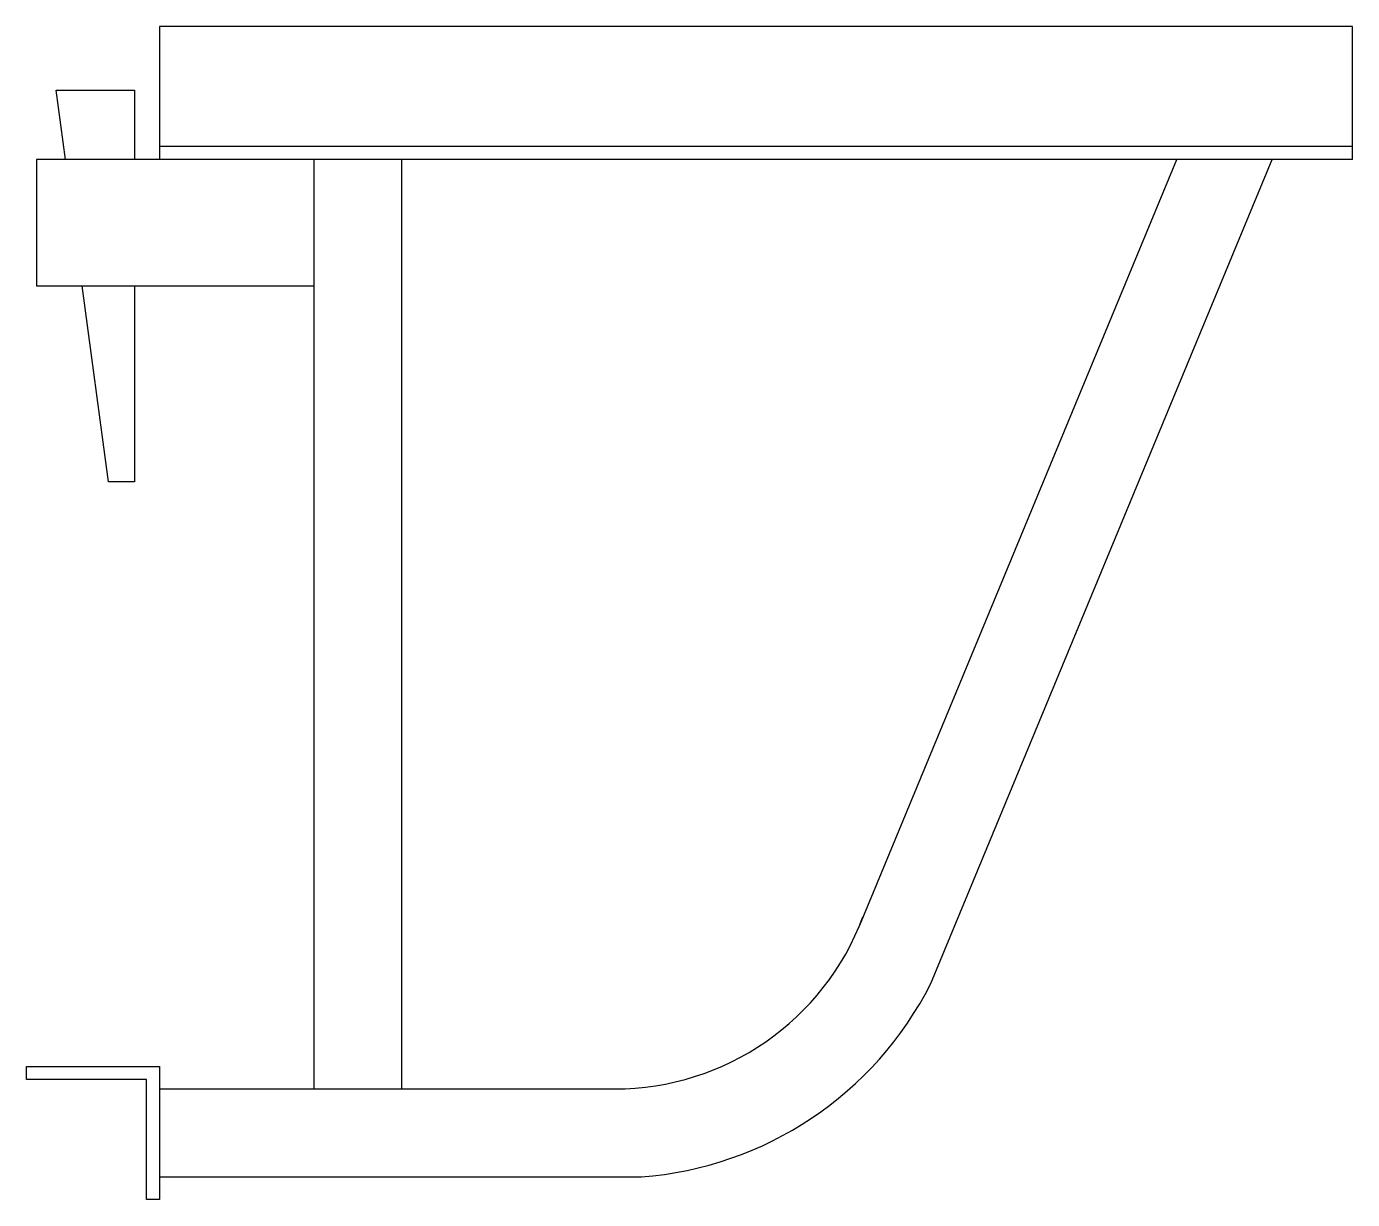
# Model space of a CAD drawing. Extents: x -4 to 504, y -225 to 224.
import ezdxf

# ---------------------------------------------------------------- set-up
doc = ezdxf.new("R2010")
doc.units = 0
doc.header["$MEASUREMENT"] = 0
doc.layers.get('0').update_dxf_attribs({"linetype": 'CONTINUOUS'})
doc.layers.add('KwikScaf Matrix', color=7, linetype='CONTINUOUS')

# ---------------------------------------------------------------- blocks, each defined once
blk = doc.blocks.new('2D SBB 2 Board')
at = {"color": 0}
for p, q in [((504.2, 490.9), (47.2, 490.9)), ((47.2, 490.9), (47.2, 444.9)), ((504.2, 444.9), (504.2, 490.9)), ((7.58, 466.5), (37.58, 466.5)), ((11.12, 439.9), (7.58, 466.5)), ((37.58, 466.5), (37.58, 439.9)), ((504.2, 444.9), (47.2, 444.9)), ((47.2, 444.9), (47.2, 439.9)), ((504.2, 439.9), (504.2, 444.9)), ((47.2, 439.9), (0, 439.9)), ((0, 439.9), (0, 391.5)), ((504.2, 439.9), (47.2, 439.9)), ((106.35, 391.5), (106.35, 439.9)), ((140.05, 83.9), (140.05, 439.9)), ((315.42, 146.62), (436.9, 439.9)), ((342.64, 124.28), (473.38, 439.9)), ((0, 391.5), (106.35, 391.5)), ((27.58, 316.5), (17.58, 391.5)), ((37.58, 391.5), (37.58, 316.5)), ((106.35, 83.9), (106.35, 391.5)), ((37.58, 316.5), (27.58, 316.5)), ((-3.8, 92.55), (47.2, 92.55)), ((-3.8, 87.55), (-3.8, 92.55)), ((47.2, 92.55), (47.2, 41.55)), ((42.2, 87.55), (-3.8, 87.55)), ((42.2, 41.55), (42.2, 87.55)), ((47.2, 83.9), (106.35, 83.9)), ((106.35, 83.9), (123.2, 83.9)), ((123.2, 83.9), (140.05, 83.9)), ((140.05, 83.9), (221.55, 83.9)), ((47.2, 50.2), (231.78, 50.2)), ((47.2, 41.55), (42.2, 41.55))]:
    blk.add_line(p, q, dxfattribs=at)
for radius, start, end in [(101.6, 270, 339.4078), (135.69, 274.3209, 333.1791)]:
    blk.add_arc((221.55, 185.5), radius, start, end, dxfattribs=at)

msp = doc.modelspace()

# ---------------------------------------------------------------- block references
at = {"layer": 'KwikScaf Matrix'}
msp.add_blockref('2D SBB 2 Board', (0, -266.9), dxfattribs=at)

doc.saveas('drawing.dxf')
